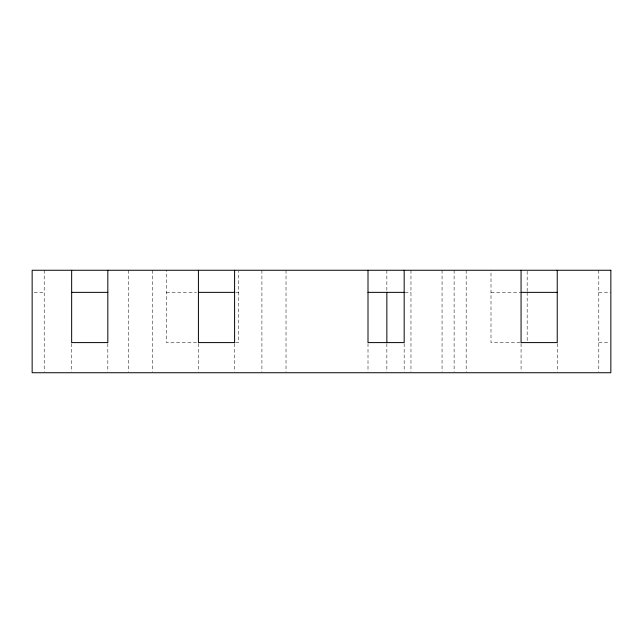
<?xml version="1.0" encoding="UTF-8"?>
<svg xmlns="http://www.w3.org/2000/svg" width="643" height="643" viewBox="0 0 643 643"><rect width="100%" height="100%" fill="white"/><g stroke="black" fill="none" stroke-linecap="round" stroke-linejoin="round"><path stroke-width="0.48" stroke-dasharray="3.21 2.41" d="M34.159 292.364L44.206 292.364M166.416 292.364L196.557 292.364M235.74 292.364L238.754 292.364M404.937 292.364L410.965 292.364M491.003 292.364L520.139 292.364M598.794 292.364L610.85 292.364M196.557 342.598L166.416 342.598L166.416 270.261M235.74 342.598L238.754 342.598L238.754 271.266M520.139 342.598L491.003 342.598L491.003 270.261M598.794 342.598L609.845 342.598M598.794 270.261L598.794 371.734M557.232 343.603L557.232 371.734M527.172 271.266L527.172 291.359M527.172 292.364L527.172 341.594M521.063 343.603L521.063 371.734M466.175 270.261L466.175 371.734M454.119 270.261L454.119 371.734M442.062 270.261L442.062 371.734M410.965 270.261L410.965 371.734M404.174 343.603L404.174 371.734M386.853 270.261L386.853 291.359M386.853 343.603L386.853 371.734M368.005 343.603L368.005 371.734M286.022 270.261L286.022 371.734M261.91 270.261L261.91 371.734M234.591 343.603L234.591 371.734M198.422 343.603L198.422 371.734M152.713 270.261L152.713 371.734M128.6 270.261L128.6 371.734M107.823 343.603L107.823 371.734M71.654 343.603L71.654 371.734M44.206 270.261L44.206 371.734"/><path stroke-width="0.96" d="M71.654 292.364L107.823 292.364M198.422 292.364L234.735 292.364M368.005 292.364L404.174 292.364M521.063 292.364L557.232 292.364M234.735 342.598L198.422 342.598L198.422 270.261M557.232 270.261L557.232 342.598L521.063 342.598L521.063 270.261M404.174 270.261L404.174 342.598L368.005 342.598L368.005 270.261M386.853 292.364L386.853 342.598M234.591 270.261L234.591 342.598M107.823 270.261L107.823 342.598L71.654 342.598L71.654 270.261M610.85 270.261L32.15 270.261L32.15 372.739L610.85 372.739L610.85 270.261"/></g></svg>
